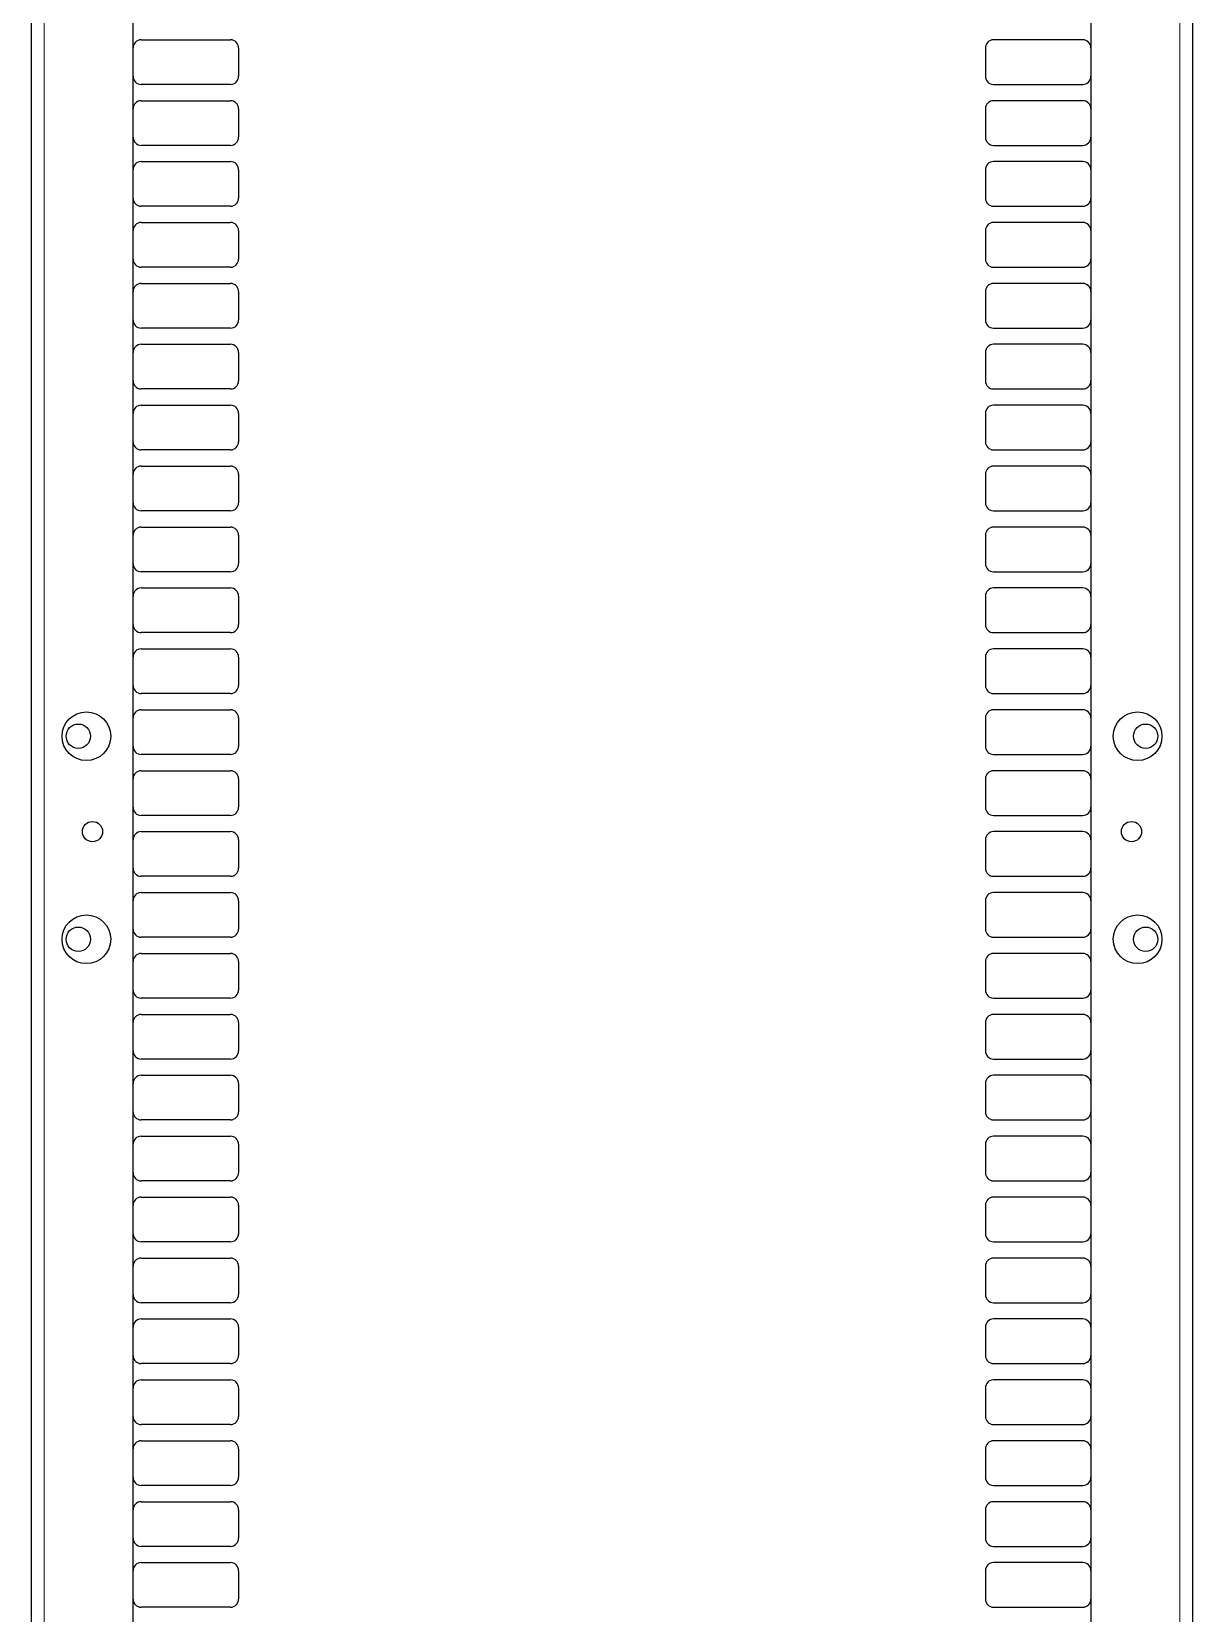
# Model space of a CAD drawing. Header units: millimetres. Extents: x -408 to 642, y 148 to 1992.
# Drawn here: x 291.7 to 577.7, y 1123.6 to 1513.1 of the extents above; entities that cross this region are included whole.
import ezdxf

# ---------------------------------------------------------------- set-up
doc = ezdxf.new("R2010")
doc.units = ezdxf.units.MM

msp = doc.modelspace()

# ---------------------------------------------------------------- linework, layer by layer
at = {"color": 7, "linetype": 'Continuous', "lineweight": 25}
for p, q in [((291.7, 373.05), (291.7, 1856.05)), ((577.7, 1856.05), (577.7, 373.05)), ((316.7, 373.05), (316.7, 1826.85)), ((552.7, 1826.85), (552.7, 373.05)), ((318.7, 1511.05), (340.7, 1511.05)), ((342.7, 1509.05), (342.7, 1502.05)), ((526.7, 1509.05), (526.7, 1502.05)), ((550.7, 1511.05), (528.7, 1511.05)), ((340.7, 1500.05), (318.7, 1500.05)), ((528.7, 1500.05), (550.7, 1500.05)), ((318.7, 1496.05), (340.7, 1496.05)), ((550.7, 1496.05), (528.7, 1496.05)), ((342.7, 1494.05), (342.7, 1487.05)), ((526.7, 1494.05), (526.7, 1487.05)), ((340.7, 1485.05), (318.7, 1485.05)), ((528.7, 1485.05), (550.7, 1485.05)), ((318.7, 1481.05), (340.7, 1481.05)), ((550.7, 1481.05), (528.7, 1481.05)), ((342.7, 1479.05), (342.7, 1472.05)), ((526.7, 1479.05), (526.7, 1472.05)), ((340.7, 1470.05), (318.7, 1470.05)), ((528.7, 1470.05), (550.7, 1470.05)), ((318.7, 1466.05), (340.7, 1466.05)), ((550.7, 1466.05), (528.7, 1466.05)), ((342.7, 1464.05), (342.7, 1457.05)), ((526.7, 1464.05), (526.7, 1457.05)), ((340.7, 1455.05), (318.7, 1455.05)), ((528.7, 1455.05), (550.7, 1455.05)), ((318.7, 1451.05), (340.7, 1451.05)), ((342.7, 1449.05), (342.7, 1442.05)), ((526.7, 1449.05), (526.7, 1442.05)), ((550.7, 1451.05), (528.7, 1451.05)), ((340.7, 1440.05), (318.7, 1440.05)), ((528.7, 1440.05), (550.7, 1440.05)), ((318.7, 1436.05), (340.7, 1436.05)), ((342.7, 1434.05), (342.7, 1427.05)), ((526.7, 1434.05), (526.7, 1427.05)), ((550.7, 1436.05), (528.7, 1436.05)), ((340.7, 1425.05), (318.7, 1425.05)), ((528.7, 1425.05), (550.7, 1425.05)), ((318.7, 1421.05), (340.7, 1421.05)), ((342.7, 1419.05), (342.7, 1412.05)), ((526.7, 1419.05), (526.7, 1412.05)), ((550.7, 1421.05), (528.7, 1421.05)), ((340.7, 1410.05), (318.7, 1410.05)), ((528.7, 1410.05), (550.7, 1410.05)), ((318.7, 1406.05), (340.7, 1406.05)), ((342.7, 1404.05), (342.7, 1397.05)), ((526.7, 1404.05), (526.7, 1397.05)), ((550.7, 1406.05), (528.7, 1406.05)), ((340.7, 1395.05), (318.7, 1395.05)), ((528.7, 1395.05), (550.7, 1395.05)), ((318.7, 1391.05), (340.7, 1391.05)), ((550.7, 1391.05), (528.7, 1391.05)), ((342.7, 1389.05), (342.7, 1382.05)), ((526.7, 1389.05), (526.7, 1382.05)), ((340.7, 1380.05), (318.7, 1380.05)), ((528.7, 1380.05), (550.7, 1380.05)), ((318.7, 1376.05), (340.7, 1376.05)), ((550.7, 1376.05), (528.7, 1376.05)), ((342.7, 1374.05), (342.7, 1367.05)), ((526.7, 1374.05), (526.7, 1367.05)), ((340.7, 1365.05), (318.7, 1365.05)), ((528.7, 1365.05), (550.7, 1365.05)), ((318.7, 1361.05), (340.7, 1361.05)), ((550.7, 1361.05), (528.7, 1361.05)), ((342.7, 1359.05), (342.7, 1352.05)), ((526.7, 1359.05), (526.7, 1352.05)), ((340.7, 1350.05), (318.7, 1350.05)), ((528.7, 1350.05), (550.7, 1350.05)), ((318.7, 1346.05), (340.7, 1346.05)), ((342.7, 1344.05), (342.7, 1337.05)), ((526.7, 1344.05), (526.7, 1337.05)), ((550.7, 1346.05), (528.7, 1346.05)), ((340.7, 1335.05), (318.7, 1335.05)), ((528.7, 1335.05), (550.7, 1335.05)), ((318.7, 1331.05), (340.7, 1331.05)), ((342.7, 1329.05), (342.7, 1322.05)), ((526.7, 1329.05), (526.7, 1322.05)), ((550.7, 1331.05), (528.7, 1331.05)), ((340.7, 1320.05), (318.7, 1320.05)), ((528.7, 1320.05), (550.7, 1320.05)), ((318.7, 1316.05), (340.7, 1316.05)), ((342.7, 1314.05), (342.7, 1307.05)), ((526.7, 1314.05), (526.7, 1307.05)), ((550.7, 1316.05), (528.7, 1316.05)), ((340.7, 1305.05), (318.7, 1305.05)), ((528.7, 1305.05), (550.7, 1305.05)), ((318.7, 1301.05), (340.7, 1301.05)), ((550.7, 1301.05), (528.7, 1301.05)), ((342.7, 1299.05), (342.7, 1292.05)), ((526.7, 1299.05), (526.7, 1292.05)), ((340.7, 1290.05), (318.7, 1290.05)), ((528.7, 1290.05), (550.7, 1290.05)), ((318.7, 1286.05), (340.7, 1286.05)), ((550.7, 1286.05), (528.7, 1286.05)), ((342.7, 1284.05), (342.7, 1277.05)), ((526.7, 1284.05), (526.7, 1277.05)), ((340.7, 1275.05), (318.7, 1275.05)), ((528.7, 1275.05), (550.7, 1275.05)), ((318.7, 1271.05), (340.7, 1271.05)), ((550.7, 1271.05), (528.7, 1271.05)), ((342.7, 1269.05), (342.7, 1262.05)), ((526.7, 1269.05), (526.7, 1262.05)), ((340.7, 1260.05), (318.7, 1260.05)), ((528.7, 1260.05), (550.7, 1260.05)), ((318.7, 1256.05), (340.7, 1256.05)), ((550.7, 1256.05), (528.7, 1256.05)), ((342.7, 1254.05), (342.7, 1247.05)), ((526.7, 1254.05), (526.7, 1247.05)), ((340.7, 1245.05), (318.7, 1245.05)), ((528.7, 1245.05), (550.7, 1245.05)), ((318.7, 1241.05), (340.7, 1241.05)), ((342.7, 1239.05), (342.7, 1232.05)), ((526.7, 1239.05), (526.7, 1232.05)), ((550.7, 1241.05), (528.7, 1241.05)), ((340.7, 1230.05), (318.7, 1230.05)), ((528.7, 1230.05), (550.7, 1230.05)), ((318.7, 1226.05), (340.7, 1226.05)), ((342.7, 1224.05), (342.7, 1217.05)), ((526.7, 1224.05), (526.7, 1217.05)), ((550.7, 1226.05), (528.7, 1226.05)), ((340.7, 1215.05), (318.7, 1215.05)), ((528.7, 1215.05), (550.7, 1215.05)), ((318.7, 1211.05), (340.7, 1211.05)), ((342.7, 1209.05), (342.7, 1202.05)), ((526.7, 1209.05), (526.7, 1202.05)), ((550.7, 1211.05), (528.7, 1211.05)), ((340.7, 1200.05), (318.7, 1200.05)), ((528.7, 1200.05), (550.7, 1200.05)), ((318.7, 1196.05), (340.7, 1196.05)), ((550.7, 1196.05), (528.7, 1196.05)), ((342.7, 1194.05), (342.7, 1187.05)), ((526.7, 1194.05), (526.7, 1187.05)), ((340.7, 1185.05), (318.7, 1185.05)), ((528.7, 1185.05), (550.7, 1185.05)), ((318.7, 1181.05), (340.7, 1181.05)), ((550.7, 1181.05), (528.7, 1181.05)), ((342.7, 1179.05), (342.7, 1172.05)), ((526.7, 1179.05), (526.7, 1172.05)), ((340.7, 1170.05), (318.7, 1170.05)), ((528.7, 1170.05), (550.7, 1170.05)), ((318.7, 1166.05), (340.7, 1166.05)), ((550.7, 1166.05), (528.7, 1166.05)), ((342.7, 1164.05), (342.7, 1157.05)), ((526.7, 1164.05), (526.7, 1157.05)), ((340.7, 1155.05), (318.7, 1155.05)), ((528.7, 1155.05), (550.7, 1155.05)), ((318.7, 1151.05), (340.7, 1151.05)), ((342.7, 1149.05), (342.7, 1142.05)), ((526.7, 1149.05), (526.7, 1142.05)), ((550.7, 1151.05), (528.7, 1151.05)), ((340.7, 1140.05), (318.7, 1140.05)), ((528.7, 1140.05), (550.7, 1140.05)), ((318.7, 1136.05), (340.7, 1136.05)), ((342.7, 1134.05), (342.7, 1127.05)), ((526.7, 1134.05), (526.7, 1127.05)), ((550.7, 1136.05), (528.7, 1136.05)), ((340.7, 1125.05), (318.7, 1125.05)), ((528.7, 1125.05), (550.7, 1125.05))]:
    msp.add_line(p, q, dxfattribs=at)
at = {"color": 8, "linetype": 'Continuous', "lineweight": 18}
for p, q in [((294.8, 373.05), (294.8, 1826.85)), ((574.6, 1826.85), (574.6, 373.05))]:
    msp.add_line(p, q, dxfattribs=at)
at = {"color": 7, "linetype": 'Continuous', "lineweight": 25}
for centre, radius in [((305.2, 1339.55), 6), ((564.2, 1339.55), 6), ((303.2, 1339.55), 3), ((566.2, 1339.55), 3), ((306.7, 1316.05), 2.5), ((562.7, 1316.05), 2.5), ((305.2, 1289.55), 6), ((564.2, 1289.55), 6), ((303.2, 1289.55), 3), ((566.2, 1289.55), 3)]:
    msp.add_circle(centre, radius, dxfattribs=at)
for centre, start, end in [((318.7, 1509.05), 90, 180), ((340.7, 1509.05), 0, 90), ((528.7, 1509.05), 90, 180), ((550.7, 1509.05), 0, 90), ((318.7, 1502.05), 180, 270), ((340.7, 1502.05), 270, 0), ((528.7, 1502.05), 180, 270), ((550.7, 1502.05), 270, 0), ((318.7, 1494.05), 90, 180), ((340.7, 1494.05), 0, 90), ((528.7, 1494.05), 90, 180), ((550.7, 1494.05), 0, 90), ((318.7, 1487.05), 180, 270), ((340.7, 1487.05), 270, 0), ((528.7, 1487.05), 180, 270), ((550.7, 1487.05), 270, 0), ((318.7, 1479.05), 90, 180), ((340.7, 1479.05), 0, 90), ((528.7, 1479.05), 90, 180), ((550.7, 1479.05), 0, 90), ((318.7, 1472.05), 180, 270), ((340.7, 1472.05), 270, 0), ((528.7, 1472.05), 180, 270), ((550.7, 1472.05), 270, 0), ((318.7, 1464.05), 90, 180), ((340.7, 1464.05), 0, 90), ((528.7, 1464.05), 90, 180), ((550.7, 1464.05), 0, 90), ((318.7, 1457.05), 180, 270), ((340.7, 1457.05), 270, 0), ((528.7, 1457.05), 180, 270), ((550.7, 1457.05), 270, 0), ((318.7, 1449.05), 90, 180), ((340.7, 1449.05), 0, 90), ((528.7, 1449.05), 90, 180), ((550.7, 1449.05), 0, 90), ((318.7, 1442.05), 180, 270), ((340.7, 1442.05), 270, 0), ((528.7, 1442.05), 180, 270), ((550.7, 1442.05), 270, 0), ((318.7, 1434.05), 90, 180), ((340.7, 1434.05), 0, 90), ((528.7, 1434.05), 90, 180), ((550.7, 1434.05), 0, 90), ((318.7, 1427.05), 180, 270), ((340.7, 1427.05), 270, 0), ((528.7, 1427.05), 180, 270), ((550.7, 1427.05), 270, 0), ((318.7, 1419.05), 90, 180), ((340.7, 1419.05), 0, 90), ((528.7, 1419.05), 90, 180), ((550.7, 1419.05), 0, 90), ((318.7, 1412.05), 180, 270), ((340.7, 1412.05), 270, 0), ((528.7, 1412.05), 180, 270), ((550.7, 1412.05), 270, 0), ((318.7, 1404.05), 90, 180), ((340.7, 1404.05), 0, 90), ((528.7, 1404.05), 90, 180), ((550.7, 1404.05), 0, 90), ((318.7, 1397.05), 180, 270), ((340.7, 1397.05), 270, 0), ((528.7, 1397.05), 180, 270), ((550.7, 1397.05), 270, 0), ((318.7, 1389.05), 90, 180), ((340.7, 1389.05), 0, 90), ((528.7, 1389.05), 90, 180), ((550.7, 1389.05), 0, 90), ((318.7, 1382.05), 180, 270), ((340.7, 1382.05), 270, 0), ((528.7, 1382.05), 180, 270), ((550.7, 1382.05), 270, 0), ((318.7, 1374.05), 90, 180), ((340.7, 1374.05), 0, 90), ((528.7, 1374.05), 90, 180), ((550.7, 1374.05), 0, 90), ((318.7, 1367.05), 180, 270), ((340.7, 1367.05), 270, 0), ((528.7, 1367.05), 180, 270), ((550.7, 1367.05), 270, 0), ((318.7, 1359.05), 90, 180), ((340.7, 1359.05), 0, 90), ((528.7, 1359.05), 90, 180), ((550.7, 1359.05), 0, 90), ((318.7, 1352.05), 180, 270), ((340.7, 1352.05), 270, 0), ((528.7, 1352.05), 180, 270), ((550.7, 1352.05), 270, 0), ((318.7, 1344.05), 90, 180), ((340.7, 1344.05), 0, 90), ((528.7, 1344.05), 90, 180), ((550.7, 1344.05), 0, 90), ((318.7, 1337.05), 180, 270), ((340.7, 1337.05), 270, 0), ((528.7, 1337.05), 180, 270), ((550.7, 1337.05), 270, 0), ((318.7, 1329.05), 90, 180), ((340.7, 1329.05), 0, 90), ((528.7, 1329.05), 90, 180), ((550.7, 1329.05), 0, 90), ((318.7, 1322.05), 180, 270), ((340.7, 1322.05), 270, 0), ((528.7, 1322.05), 180, 270), ((550.7, 1322.05), 270, 0), ((318.7, 1314.05), 90, 180), ((340.7, 1314.05), 0, 90), ((528.7, 1314.05), 90, 180), ((550.7, 1314.05), 0, 90), ((318.7, 1307.05), 180, 270), ((340.7, 1307.05), 270, 0), ((528.7, 1307.05), 180, 270), ((550.7, 1307.05), 270, 0), ((318.7, 1299.05), 90, 180), ((340.7, 1299.05), 0, 90), ((528.7, 1299.05), 90, 180), ((550.7, 1299.05), 0, 90), ((318.7, 1292.05), 180, 270), ((340.7, 1292.05), 270, 0), ((528.7, 1292.05), 180, 270), ((550.7, 1292.05), 270, 0), ((318.7, 1284.05), 90, 180), ((340.7, 1284.05), 0, 90), ((528.7, 1284.05), 90, 180), ((550.7, 1284.05), 0, 90), ((318.7, 1277.05), 180, 270), ((340.7, 1277.05), 270, 0), ((528.7, 1277.05), 180, 270), ((550.7, 1277.05), 270, 0), ((318.7, 1269.05), 90, 180), ((340.7, 1269.05), 0, 90), ((528.7, 1269.05), 90, 180), ((550.7, 1269.05), 0, 90), ((318.7, 1262.05), 180, 270), ((340.7, 1262.05), 270, 0), ((528.7, 1262.05), 180, 270), ((550.7, 1262.05), 270, 0), ((318.7, 1254.05), 90, 180), ((340.7, 1254.05), 0, 90), ((528.7, 1254.05), 90, 180), ((550.7, 1254.05), 0, 90), ((318.7, 1247.05), 180, 270), ((340.7, 1247.05), 270, 0), ((528.7, 1247.05), 180, 270), ((550.7, 1247.05), 270, 0), ((318.7, 1239.05), 90, 180), ((340.7, 1239.05), 0, 90), ((528.7, 1239.05), 90, 180), ((550.7, 1239.05), 0, 90), ((318.7, 1232.05), 180, 270), ((340.7, 1232.05), 270, 0), ((528.7, 1232.05), 180, 270), ((550.7, 1232.05), 270, 0), ((318.7, 1224.05), 90, 180), ((340.7, 1224.05), 0, 90), ((528.7, 1224.05), 90, 180), ((550.7, 1224.05), 0, 90), ((318.7, 1217.05), 180, 270), ((340.7, 1217.05), 270, 0), ((528.7, 1217.05), 180, 270), ((550.7, 1217.05), 270, 0), ((318.7, 1209.05), 90, 180), ((340.7, 1209.05), 0, 90), ((528.7, 1209.05), 90, 180), ((550.7, 1209.05), 0, 90), ((318.7, 1202.05), 180, 270), ((340.7, 1202.05), 270, 0), ((528.7, 1202.05), 180, 270), ((550.7, 1202.05), 270, 0), ((318.7, 1194.05), 90, 180), ((340.7, 1194.05), 0, 90), ((528.7, 1194.05), 90, 180), ((550.7, 1194.05), 0, 90), ((318.7, 1187.05), 180, 270), ((340.7, 1187.05), 270, 0), ((528.7, 1187.05), 180, 270), ((550.7, 1187.05), 270, 0), ((318.7, 1179.05), 90, 180), ((340.7, 1179.05), 0, 90), ((528.7, 1179.05), 90, 180), ((550.7, 1179.05), 0, 90), ((318.7, 1172.05), 180, 270), ((340.7, 1172.05), 270, 0), ((528.7, 1172.05), 180, 270), ((550.7, 1172.05), 270, 0), ((318.7, 1164.05), 90, 180), ((340.7, 1164.05), 0, 90), ((528.7, 1164.05), 90, 180), ((550.7, 1164.05), 0, 90), ((318.7, 1157.05), 180, 270), ((340.7, 1157.05), 270, 0), ((528.7, 1157.05), 180, 270), ((550.7, 1157.05), 270, 0), ((318.7, 1149.05), 90, 180), ((340.7, 1149.05), 0, 90), ((528.7, 1149.05), 90, 180), ((550.7, 1149.05), 0, 90), ((318.7, 1142.05), 180, 270), ((340.7, 1142.05), 270, 0), ((528.7, 1142.05), 180, 270), ((550.7, 1142.05), 270, 0), ((318.7, 1134.05), 90, 180), ((340.7, 1134.05), 0, 90), ((528.7, 1134.05), 90, 180), ((550.7, 1134.05), 0, 90), ((318.7, 1127.05), 180, 270), ((340.7, 1127.05), 270, 0), ((528.7, 1127.05), 180, 270), ((550.7, 1127.05), 270, 0)]:
    msp.add_arc(centre, 2, start, end, dxfattribs=at)

doc.saveas('drawing.dxf')
